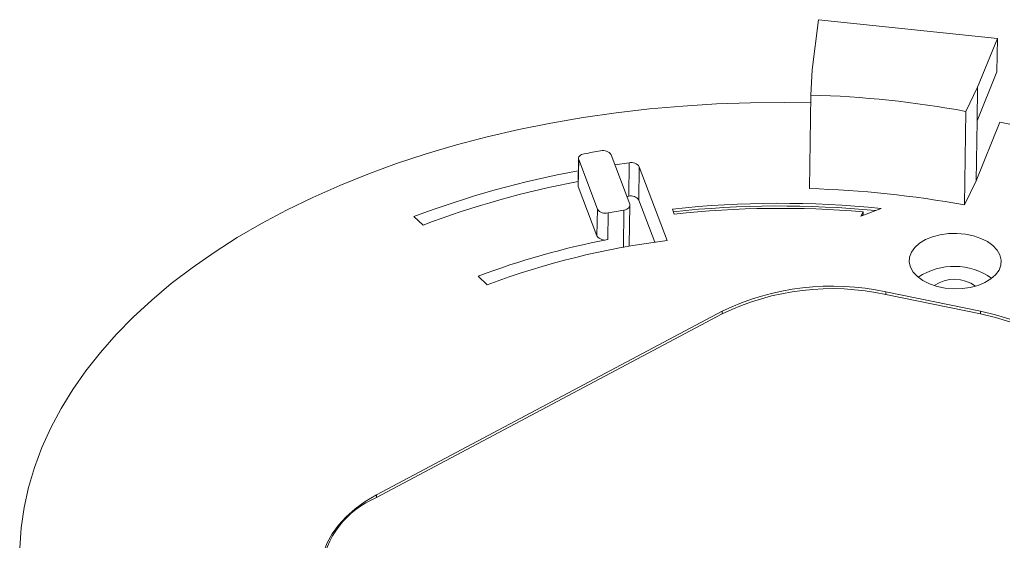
# Model space of a CAD drawing. Header units: inches. Extents: x -1125 to 2189, y 556 to 1115.
# Drawn here: x 2053.7 to 2112.4, y 678.9 to 710.1 of the extents above; entities that cross this region are included whole.
import ezdxf

# ---------------------------------------------------------------- set-up
doc = ezdxf.new("R2010")
doc.units = ezdxf.units.IN

msp = doc.modelspace()

# ---------------------------------------------------------------- linework, layer by layer
at = {"color": 7, "linetype": 'Continuous', "lineweight": 15}
for p, q in [((2101.381, 710.058), (2101.006, 707.058)), ((2112.065, 708.935), (2101.381, 710.058)), ((2110.882, 706.02), (2112.065, 708.935)), ((2112.034, 706.939), (2112.065, 708.935)), ((2101.006, 707.058), (2100.927, 705.555)), ((2110.851, 704.023), (2112.034, 706.939)), ((2110.186, 704.581), (2110.882, 706.02)), ((2110.882, 706.02), (2110.851, 704.023)), ((2100.927, 705.555), (2100.84, 699.965)), ((2110.186, 704.581), (2110.099, 698.992)), ((2110.851, 704.023), (2110.795, 700.43)), ((2110.795, 700.43), (2112.214, 703.928)), ((2087.047, 701.768), (2087.022, 700.171)), ((2087.06, 701.698), (2087.035, 700.101)), ((2087.06, 701.698), (2088.173, 698.739)), ((2090.104, 699.038), (2088.993, 701.991)), ((2090.075, 701.507), (2089.22, 701.386)), ((2090.044, 699.51), (2090.075, 701.507)), ((2090.679, 701.275), (2090.648, 699.279)), ((2092.341, 696.858), (2090.679, 701.275)), ((2110.099, 698.992), (2110.795, 700.43)), ((2087.035, 700.101), (2088.148, 697.142)), ((2089.932, 699.495), (2090.044, 699.51)), ((2090.648, 699.279), (2091.597, 696.758)), ((2088.148, 697.142), (2088.173, 698.739)), ((2090.079, 696.572), (2090.116, 698.969)), ((2092.654, 698.741), (2092.765, 698.447)), ((2103.906, 698.312), (2105.116, 698.781)), ((2104.05, 698.577), (2103.906, 698.312)), ((2104.047, 698.417), (2104.05, 698.577)), ((2077.221, 698.295), (2077.768, 697.786)), ((2088.82, 698.514), (2088.795, 696.917)), ((2104.047, 698.417), (2104.012, 698.353)), ((2081.052, 694.73), (2081.599, 694.221)), ((2105.41, 693.797), (2105.408, 693.638)), ((2111.056, 692.477), (2105.408, 693.638)), ((2111.058, 692.636), (2105.41, 693.797)), ((2095.627, 692.484), (2074.986, 681.505)), ((2095.629, 692.644), (2074.989, 681.665)), ((2095.627, 692.484), (2095.629, 692.644)), ((2111.056, 692.477), (2111.058, 692.636)), ((2074.989, 681.665), (2074.986, 681.505))]:
    msp.add_line(p, q, dxfattribs=at)
at = {"color": 8, "linetype": 'Continuous', "lineweight": 15}
msp.add_line((2089.727, 696.458), (2089.762, 698.687), dxfattribs=at)
at = {"color": 7, "linetype": 'Continuous', "lineweight": 15, "flags": 128}
for points in [[(2053.671, 678.479), (2053.76, 679.697), (2053.938, 680.91), (2054.205, 682.117), (2054.56, 683.314), (2055.002, 684.5), (2055.531, 685.673), (2056.146, 686.829), (2056.845, 687.967), (2057.628, 689.084), (2058.491, 690.179), (2059.435, 691.249), (2060.457, 692.292), (2061.555, 693.307), (2062.727, 694.29), (2063.971, 695.241), (2065.284, 696.157), (2066.663, 697.037), (2068.107, 697.878), (2069.612, 698.68), (2071.175, 699.441), (2072.794, 700.159), (2074.464, 700.833), (2076.184, 701.461), (2077.949, 702.043), (2079.756, 702.577), (2081.602, 703.062), (2083.483, 703.497), (2085.395, 703.882), (2087.335, 704.215), (2089.299, 704.496), (2091.283, 704.725), (2093.284, 704.901), (2095.296, 705.023), (2097.317, 705.092), (2099.343, 705.107), (2100.919, 705.081)], [(2112.214, 703.928), (2114.185, 703.543), (2116.126, 703.105), (2118.034, 702.616), (2119.906, 702.076), (2121.737, 701.486), (2123.523, 700.849), (2125.261, 700.164), (2126.948, 699.433), (2128.58, 698.658), (2130.154, 697.841), (2131.667, 696.982), (2133.115, 696.084), (2134.496, 695.148), (2135.807, 694.177), (2137.045, 693.173), (2138.209, 692.136), (2139.294, 691.07), (2140.3, 689.977), (2141.225, 688.858), (2142.065, 687.716)], [(2087.394, 702.048), (2087.309, 702.027), (2087.232, 701.997), (2087.166, 701.958), (2087.113, 701.913), (2087.075, 701.863), (2087.053, 701.809), (2087.048, 701.753), (2087.06, 701.698)], [(2087.035, 700.101), (2087.023, 700.156), (2087.022, 700.171)], [(2089.762, 698.687), (2089.849, 698.708), (2089.927, 698.738), (2089.994, 698.776), (2090.049, 698.821), (2090.088, 698.872), (2090.111, 698.926), (2090.116, 698.982), (2090.104, 699.038)], [(2112.163, 695.099), (2112.275, 695.396), (2112.294, 695.701), (2112.219, 696.004), (2112.053, 696.294), (2111.802, 696.562), (2111.474, 696.798), (2111.081, 696.995), (2110.636, 697.146), (2110.153, 697.245), (2109.65, 697.289), (2109.143, 697.278), (2108.65, 697.21), (2108.188, 697.089), (2107.772, 696.918), (2107.416, 696.703), (2107.134, 696.453), (2106.933, 696.174), (2106.821, 695.877), (2106.802, 695.572), (2106.877, 695.269), (2107.043, 694.979), (2107.294, 694.711), (2107.621, 694.475), (2108.015, 694.278), (2108.46, 694.127), (2108.943, 694.028), (2109.446, 693.983), (2109.953, 693.995), (2110.446, 694.063), (2110.908, 694.184), (2111.324, 694.355), (2111.679, 694.57), (2111.962, 694.82), (2112.163, 695.099)], [(2117.746, 687.937), (2117.504, 688.493), (2117.176, 689.034), (2116.764, 689.555), (2116.273, 690.05), (2115.706, 690.516), (2115.07, 690.948), (2114.369, 691.342), (2113.61, 691.695), (2112.8, 692.004), (2111.946, 692.265), (2111.056, 692.477)], [(2111.058, 692.636), (2111.948, 692.425), (2112.802, 692.163), (2113.612, 691.855), (2114.371, 691.502), (2115.072, 691.107), (2115.709, 690.675), (2116.275, 690.21), (2116.767, 689.714), (2117.178, 689.194), (2117.506, 688.653), (2117.748, 688.096)], [(2071.898, 675.971), (2071.744, 676.538), (2071.681, 677.11), (2071.708, 677.683), (2071.826, 678.25), (2072.033, 678.807), (2072.327, 679.349), (2072.706, 679.87), (2073.166, 680.367), (2073.703, 680.835), (2074.312, 681.268), (2074.989, 681.665)]]:
    msp.add_lwpolyline(points, dxfattribs=at)
at = {"color": 7, "linetype": 'Continuous', "lineweight": 15}
for centre, radius, start, end in [((2099.212, 644.73), 60.85, 79.60973, 88.38474), ((2098.388, 642.413), 60.64, 99.51528, 100.44615), ((2088.518, 701.662), 0.578, 34.69625, 105.42612), ((2090.21, 700.955), 0.568, 34.2844, 103.7319), ((2096.968, 646.252), 55.664, 100.27892, 110.77868), ((2097.019, 647.045), 54.27, 100.61072, 110.77615), ((2099.124, 639.14), 60.85, 79.60973, 88.38474), ((2090.179, 698.959), 0.568, 34.2844, 103.7319), ((2088.652, 699.075), 0.585, 214.989, 286.69132), ((2098.528, 648.205), 51.238, 99.85105, 100.9218), ((2099.072, 639.663), 59.426, 84.163, 96.19959), ((2099.069, 639.494), 59.435, 84.47933, 96.14026), ((2099.08, 640.194), 58.594, 85.13446, 96.18665), ((2097.376, 651.728), 45.997, 100.75177, 110.78803), ((2097.96, 650.769), 46.43, 96.9511, 110.63379), ((2088.627, 697.478), 0.585, 214.989, 286.69132), ((2109.483, 691.45), 3.87, 54.5811, 123.63285), ((2109.498, 692.456), 2.099, 53.21733, 124.99675), ((2102.174, 679.014), 14.977, 77.53088, 115.92104), ((2102.2, 678.97), 15.171, 77.78505, 115.66688), ((2077.017, 676.523), 5.38, 112.17561, 172.75645)]:
    msp.add_arc(centre, radius, start, end, dxfattribs=at)
msp.add_ellipse((2089.578, 696.546), major_axis=(0.5, 0.047), ratio=0.613395, start_param=6.043632, end_param=6.216129, dxfattribs=at)

doc.saveas('drawing.dxf')
